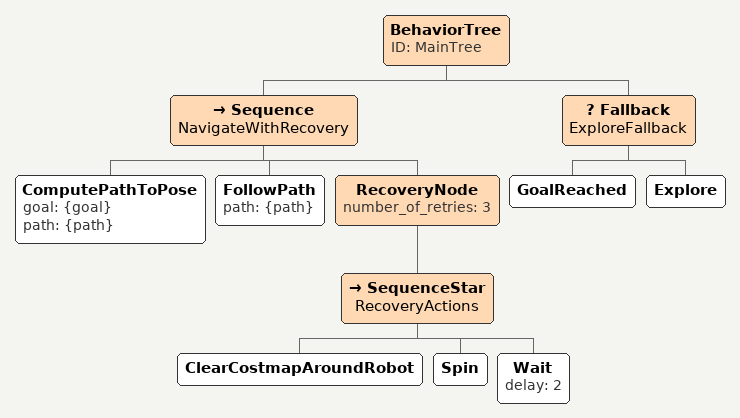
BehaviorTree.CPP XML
<root main_tree_to_execute="MainTree">
    <BehaviorTree ID="MainTree">
        <!-- 初始化导航 -->
        <Sequence name="NavigateWithRecovery">
            <ComputePathToPose goal="{goal}" path="{path}"/>
            <FollowPath path="{path}"/>
            <RecoveryNode number_of_retries="3">
                <SequenceStar name="RecoveryActions">
                    <ClearCostmapAroundRobot/>
                    <Spin/>
                    <Wait delay="2"/>
                </SequenceStar>
            </RecoveryNode>
        </Sequence>

        <!-- 自动探索 -->
        <Fallback name="ExploreFallback">
            <GoalReached/>
            <Explore/>
        </Fallback>
    </BehaviorTree>
</root>
